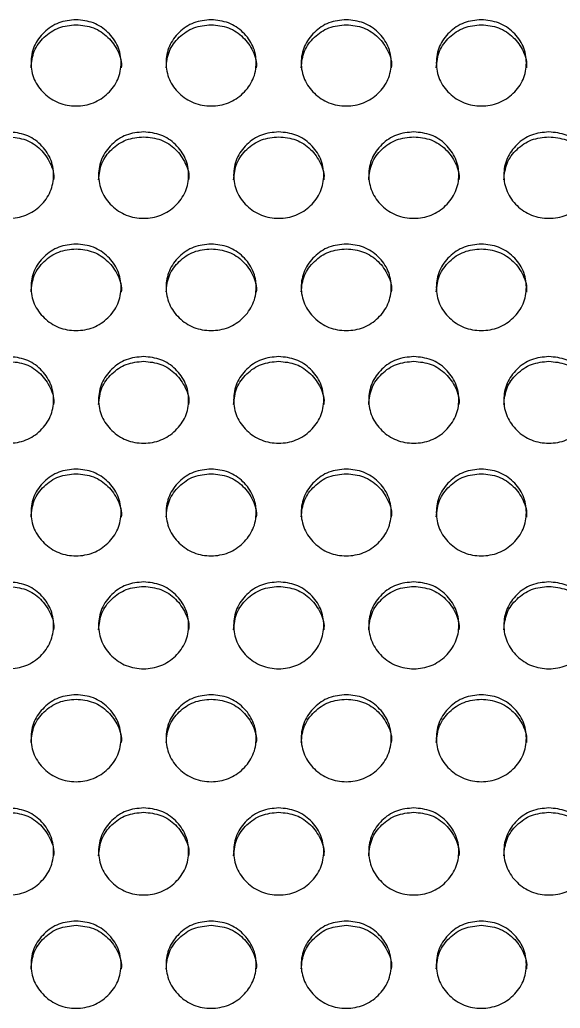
# Model space of a CAD drawing. Header units: millimetres. Extents: x 0.6 to 29.2, y 0.5 to 20.5.
# Drawn here: x 18.595 to 18.915, y 10.873 to 11.458 of the extents above; entities that cross this region are included whole.
import ezdxf

# ---------------------------------------------------------------- set-up
doc = ezdxf.new("R2010")
doc.units = ezdxf.units.MM

msp = doc.modelspace()

# ---------------------------------------------------------------- linework, layer by layer
for points, knots in [([(18.62802, 11.4582), (18.63153, 11.45786), (18.63855, 11.45717), (18.64731, 11.45111), (18.65344, 11.44278), (18.6553, 11.4327), (18.65344, 11.42262), (18.64731, 11.41423), (18.63855, 11.40836), (18.62802, 11.40657), (18.61748, 11.40836), (18.60872, 11.41423), (18.60259, 11.42262), (18.60073, 11.43269), (18.60259, 11.44278), (18.60872, 11.45111), (18.61748, 11.45719), (18.62451, 11.45787), (18.62802, 11.4582)], [0, 0, 0, 0, 0.062528, 0.12499, 0.187437, 0.249996, 0.312448, 0.375003, 0.437456, 0.500008, 0.562451, 0.625015, 0.68746, 0.750019, 0.81247, 0.875027, 0.937563, 1, 1, 1, 1]), ([(18.60135, 11.4298), (18.60171, 11.43315), (18.60243, 11.43987), (18.60877, 11.44818), (18.61747, 11.45425), (18.6245, 11.45493), (18.62802, 11.45527)], [0, 0, 0, 0, 0.24942, 0.499738, 0.750041, 1, 1, 1, 1]), ([(18.62802, 11.45527), (18.63152, 11.45492), (18.63853, 11.45423), (18.64739, 11.44817), (18.65314, 11.4399), (18.65533, 11.43304), (18.65468, 11.42976), (18.65468, 11.42976)], [0, 0, 0, 0, 0.2500929, 0.4998691, 0.7495132, 0.9995542, 1, 1, 1, 1]), ([(18.70802, 11.4582), (18.71153, 11.45786), (18.71855, 11.45717), (18.72731, 11.45111), (18.73344, 11.44278), (18.7353, 11.4327), (18.73344, 11.42262), (18.72731, 11.41423), (18.71855, 11.40836), (18.70802, 11.40657), (18.69748, 11.40836), (18.68872, 11.41423), (18.68259, 11.42262), (18.68073, 11.43269), (18.68259, 11.44278), (18.68872, 11.45111), (18.69748, 11.45719), (18.70451, 11.45787), (18.70802, 11.4582)], [0, 0, 0, 0, 0.062528, 0.12499, 0.187437, 0.249996, 0.312448, 0.375003, 0.437456, 0.500007, 0.562451, 0.625015, 0.68746, 0.750019, 0.81247, 0.875027, 0.937563, 1, 1, 1, 1]), ([(18.68135, 11.4298), (18.68171, 11.43315), (18.68243, 11.43987), (18.68877, 11.44818), (18.69747, 11.45425), (18.7045, 11.45493), (18.70802, 11.45527)], [0, 0, 0, 0, 0.24942, 0.499738, 0.750041, 1, 1, 1, 1]), ([(18.70802, 11.45527), (18.71152, 11.45492), (18.71853, 11.45423), (18.72739, 11.44817), (18.73314, 11.4399), (18.73533, 11.43304), (18.73468, 11.42976), (18.73468, 11.42976)], [0, 0, 0, 0, 0.2500929, 0.4998691, 0.7495132, 0.9995542, 1, 1, 1, 1]), ([(18.78802, 11.4582), (18.79153, 11.45786), (18.79855, 11.45717), (18.80731, 11.45111), (18.81344, 11.44278), (18.8153, 11.4327), (18.81344, 11.42262), (18.80731, 11.41423), (18.79855, 11.40836), (18.78802, 11.40657), (18.77748, 11.40836), (18.76872, 11.41423), (18.76259, 11.42262), (18.76073, 11.43269), (18.76259, 11.44278), (18.76872, 11.45111), (18.77748, 11.45719), (18.78451, 11.45787), (18.78802, 11.4582)], [0, 0, 0, 0, 0.062528, 0.12499, 0.187437, 0.249996, 0.312448, 0.375003, 0.437456, 0.500008, 0.562452, 0.625015, 0.68746, 0.750019, 0.81247, 0.875027, 0.937563, 1, 1, 1, 1]), ([(18.76135, 11.4298), (18.76171, 11.43315), (18.76243, 11.43987), (18.76877, 11.44818), (18.77747, 11.45425), (18.7845, 11.45493), (18.78802, 11.45527)], [0, 0, 0, 0, 0.24942, 0.499739, 0.750042, 1, 1, 1, 1]), ([(18.78802, 11.45527), (18.79152, 11.45492), (18.79853, 11.45423), (18.80739, 11.44817), (18.81314, 11.4399), (18.81533, 11.43304), (18.81468, 11.42976), (18.81468, 11.42976)], [0, 0, 0, 0, 0.250093, 0.499869, 0.749513, 0.999554, 1, 1, 1, 1]), ([(18.86802, 11.4582), (18.87153, 11.45786), (18.87855, 11.45717), (18.88731, 11.45111), (18.89344, 11.44278), (18.8953, 11.4327), (18.89344, 11.42262), (18.88731, 11.41423), (18.87855, 11.40836), (18.86802, 11.40657), (18.85748, 11.40836), (18.84872, 11.41423), (18.84259, 11.42262), (18.84073, 11.43269), (18.84259, 11.44278), (18.84872, 11.45111), (18.85748, 11.45719), (18.86451, 11.45787), (18.86802, 11.4582)], [0, 0, 0, 0, 0.062528, 0.12499, 0.187437, 0.249996, 0.312448, 0.375003, 0.437455, 0.500007, 0.562451, 0.625015, 0.687459, 0.750019, 0.812469, 0.875027, 0.937563, 1, 1, 1, 1]), ([(18.84135, 11.4298), (18.84171, 11.43315), (18.84243, 11.43987), (18.84877, 11.44818), (18.85747, 11.45425), (18.8645, 11.45493), (18.86802, 11.45527)], [0, 0, 0, 0, 0.249419, 0.499739, 0.75004, 1, 1, 1, 1]), ([(18.86802, 11.45527), (18.87152, 11.45492), (18.87853, 11.45423), (18.88739, 11.44817), (18.89314, 11.4399), (18.89533, 11.43304), (18.89468, 11.42976), (18.89468, 11.42976)], [0, 0, 0, 0, 0.2500931, 0.4998675, 0.7495132, 0.9995542, 1, 1, 1, 1]), ([(18.58802, 11.3918), (18.59153, 11.39145), (18.59855, 11.39076), (18.60731, 11.38469), (18.61344, 11.37635), (18.6153, 11.36625), (18.61344, 11.35615), (18.60731, 11.34775), (18.59855, 11.34187), (18.58802, 11.34008), (18.57748, 11.34187), (18.56872, 11.34775), (18.56259, 11.35616), (18.56073, 11.36624), (18.56259, 11.37635), (18.56872, 11.38469), (18.57748, 11.39078), (18.58451, 11.39146), (18.58802, 11.3918)], [0, 0, 0, 0, 0.062528, 0.12499, 0.187436, 0.249996, 0.312448, 0.375003, 0.437456, 0.500008, 0.562452, 0.625015, 0.68746, 0.750019, 0.81247, 0.875027, 0.937563, 1, 1, 1, 1]), ([(18.66802, 11.3918), (18.67153, 11.39145), (18.67855, 11.39076), (18.68731, 11.38469), (18.69344, 11.37635), (18.6953, 11.36625), (18.69344, 11.35615), (18.68731, 11.34775), (18.67855, 11.34187), (18.66802, 11.34008), (18.65748, 11.34187), (18.64872, 11.34775), (18.64259, 11.35616), (18.64073, 11.36624), (18.64259, 11.37635), (18.64872, 11.38469), (18.65748, 11.39078), (18.66451, 11.39146), (18.66802, 11.3918)], [0, 0, 0, 0, 0.062528, 0.12499, 0.187436, 0.249996, 0.312448, 0.375003, 0.437456, 0.500008, 0.562452, 0.625015, 0.68746, 0.750019, 0.81247, 0.875027, 0.937563, 1, 1, 1, 1]), ([(18.74802, 11.3918), (18.75153, 11.39145), (18.75855, 11.39076), (18.76731, 11.38469), (18.77344, 11.37635), (18.7753, 11.36625), (18.77344, 11.35615), (18.76731, 11.34775), (18.75855, 11.34187), (18.74802, 11.34008), (18.73748, 11.34187), (18.72872, 11.34775), (18.72259, 11.35616), (18.72073, 11.36624), (18.72259, 11.37635), (18.72872, 11.38469), (18.73748, 11.39078), (18.74451, 11.39146), (18.74802, 11.3918)], [0, 0, 0, 0, 0.062529, 0.12499, 0.187437, 0.249996, 0.312448, 0.375003, 0.437456, 0.500008, 0.562452, 0.625016, 0.68746, 0.750019, 0.81247, 0.875027, 0.937563, 1, 1, 1, 1]), ([(18.82802, 11.3918), (18.83153, 11.39145), (18.83855, 11.39076), (18.84731, 11.38469), (18.85344, 11.37635), (18.8553, 11.36625), (18.85344, 11.35615), (18.84731, 11.34775), (18.83855, 11.34187), (18.82802, 11.34008), (18.81748, 11.34187), (18.80872, 11.34775), (18.80259, 11.35616), (18.80073, 11.36624), (18.80259, 11.37635), (18.80872, 11.38469), (18.81748, 11.39078), (18.82451, 11.39146), (18.82802, 11.3918)], [0, 0, 0, 0, 0.062528, 0.12499, 0.187436, 0.249995, 0.312447, 0.375003, 0.437455, 0.500007, 0.562452, 0.625015, 0.68746, 0.750019, 0.81247, 0.875027, 0.937563, 1, 1, 1, 1]), ([(18.90802, 11.3918), (18.91153, 11.39145), (18.91855, 11.39076), (18.92731, 11.38469), (18.93344, 11.37635), (18.9353, 11.36625), (18.93344, 11.35615), (18.92731, 11.34775), (18.91855, 11.34187), (18.90802, 11.34008), (18.89748, 11.34187), (18.88872, 11.34775), (18.88259, 11.35616), (18.88073, 11.36624), (18.88259, 11.37635), (18.88872, 11.38469), (18.89748, 11.39078), (18.90451, 11.39146), (18.90802, 11.3918)], [0, 0, 0, 0, 0.062528, 0.12499, 0.187436, 0.249996, 0.312448, 0.375003, 0.437456, 0.500008, 0.562452, 0.625016, 0.68746, 0.750019, 0.81247, 0.875027, 0.937563, 1, 1, 1, 1]), ([(18.58802, 11.38891), (18.59152, 11.38856), (18.59853, 11.38787), (18.60739, 11.3818), (18.61314, 11.37352), (18.61534, 11.36664), (18.61468, 11.36336), (18.61468, 11.36336)], [0, 0, 0, 0, 0.250093, 0.499869, 0.749514, 0.999556, 1, 1, 1, 1]), ([(18.64135, 11.3634), (18.64171, 11.36676), (18.64243, 11.37348), (18.64877, 11.38181), (18.65747, 11.38789), (18.6645, 11.38857), (18.66802, 11.38891)], [0, 0, 0, 0, 0.249418, 0.499739, 0.750041, 1, 1, 1, 1]), ([(18.66802, 11.38891), (18.67152, 11.38856), (18.67853, 11.38787), (18.68739, 11.3818), (18.69314, 11.37352), (18.69534, 11.36664), (18.69468, 11.36336), (18.69468, 11.36336)], [0, 0, 0, 0, 0.2500933, 0.4998689, 0.7495141, 0.9995565, 1, 1, 1, 1]), ([(18.72135, 11.3634), (18.72171, 11.36676), (18.72243, 11.37348), (18.72877, 11.38181), (18.73747, 11.38789), (18.7445, 11.38857), (18.74802, 11.38891)], [0, 0, 0, 0, 0.249418, 0.499738, 0.750041, 1, 1, 1, 1]), ([(18.74802, 11.38891), (18.75152, 11.38856), (18.75853, 11.38787), (18.76739, 11.3818), (18.77315, 11.37352), (18.77532, 11.36664), (18.77468, 11.36336), (18.77468, 11.36336)], [0, 0, 0, 0, 0.250094, 0.49987, 0.749515, 0.999557, 1, 1, 1, 1]), ([(18.80135, 11.3634), (18.80171, 11.36676), (18.80243, 11.37348), (18.80877, 11.38181), (18.81747, 11.38789), (18.8245, 11.38857), (18.82802, 11.38891)], [0, 0, 0, 0, 0.2494176, 0.4997389, 0.7500398, 1, 1, 1, 1]), ([(18.82802, 11.38891), (18.83152, 11.38856), (18.83853, 11.38787), (18.84739, 11.3818), (18.85314, 11.37352), (18.85534, 11.36664), (18.85468, 11.36336), (18.85468, 11.36336)], [0, 0, 0, 0, 0.250093, 0.499868, 0.749514, 0.999556, 1, 1, 1, 1]), ([(18.88135, 11.3634), (18.88171, 11.36676), (18.88243, 11.37348), (18.88877, 11.38181), (18.89747, 11.38789), (18.9045, 11.38857), (18.90802, 11.38891)], [0, 0, 0, 0, 0.249418, 0.499738, 0.75004, 1, 1, 1, 1]), ([(18.90802, 11.38891), (18.91152, 11.38856), (18.91853, 11.38787), (18.92739, 11.3818), (18.93314, 11.37352), (18.93534, 11.36664), (18.93468, 11.36336), (18.93468, 11.36336)], [0, 0, 0, 0, 0.250093, 0.49987, 0.749514, 0.999556, 1, 1, 1, 1]), ([(18.62802, 11.32538), (18.63153, 11.32503), (18.63855, 11.32434), (18.64731, 11.31826), (18.65344, 11.30991), (18.6553, 11.29979), (18.65344, 11.28968), (18.64731, 11.28127), (18.63855, 11.27538), (18.62802, 11.27359), (18.61748, 11.27538), (18.60872, 11.28127), (18.60259, 11.28969), (18.60073, 11.29979), (18.60259, 11.30991), (18.60872, 11.31827), (18.61748, 11.32436), (18.62451, 11.32504), (18.62802, 11.32538)], [0, 0, 0, 0, 0.062528, 0.12499, 0.187437, 0.249996, 0.312448, 0.375003, 0.437456, 0.500008, 0.562452, 0.625016, 0.68746, 0.75002, 0.81247, 0.875027, 0.937563, 1, 1, 1, 1]), ([(18.60135, 11.297), (18.60171, 11.30036), (18.60243, 11.30709), (18.60877, 11.31544), (18.61747, 11.32152), (18.6245, 11.32221), (18.62802, 11.32255)], [0, 0, 0, 0, 0.2494206, 0.4997389, 0.7500412, 1, 1, 1, 1]), ([(18.62802, 11.32255), (18.63152, 11.3222), (18.63853, 11.32151), (18.64739, 11.31542), (18.65314, 11.30713), (18.65533, 11.30024), (18.65468, 11.29696), (18.65468, 11.29695)], [0, 0, 0, 0, 0.250093, 0.499869, 0.749514, 0.999555, 1, 1, 1, 1]), ([(18.70802, 11.32538), (18.71153, 11.32503), (18.71855, 11.32434), (18.72731, 11.31826), (18.73344, 11.30991), (18.7353, 11.29979), (18.73344, 11.28968), (18.72731, 11.28127), (18.71855, 11.27538), (18.70802, 11.27359), (18.69748, 11.27538), (18.68872, 11.28127), (18.68259, 11.28969), (18.68073, 11.29979), (18.68259, 11.30991), (18.68872, 11.31827), (18.69748, 11.32436), (18.70451, 11.32504), (18.70802, 11.32538)], [0, 0, 0, 0, 0.062528, 0.12499, 0.187437, 0.249996, 0.312448, 0.375003, 0.437456, 0.500008, 0.562451, 0.625015, 0.68746, 0.750019, 0.81247, 0.875027, 0.937563, 1, 1, 1, 1]), ([(18.68135, 11.297), (18.68171, 11.30036), (18.68243, 11.30709), (18.68877, 11.31544), (18.69747, 11.32152), (18.7045, 11.32221), (18.70802, 11.32255)], [0, 0, 0, 0, 0.24942, 0.499739, 0.750041, 1, 1, 1, 1]), ([(18.70802, 11.32255), (18.71152, 11.3222), (18.71853, 11.32151), (18.72739, 11.31542), (18.73314, 11.30713), (18.73533, 11.30024), (18.73468, 11.29696), (18.73468, 11.29695)], [0, 0, 0, 0, 0.250093, 0.499869, 0.749514, 0.999555, 1, 1, 1, 1]), ([(18.78802, 11.32538), (18.79153, 11.32503), (18.79855, 11.32434), (18.80731, 11.31826), (18.81344, 11.30991), (18.8153, 11.29979), (18.81344, 11.28968), (18.80731, 11.28127), (18.79855, 11.27538), (18.78802, 11.27359), (18.77748, 11.27538), (18.76872, 11.28127), (18.76259, 11.28969), (18.76073, 11.29979), (18.76259, 11.30991), (18.76872, 11.31827), (18.77748, 11.32436), (18.78451, 11.32504), (18.78802, 11.32538)], [0, 0, 0, 0, 0.062528, 0.12499, 0.187437, 0.249996, 0.312448, 0.375003, 0.437456, 0.500008, 0.562452, 0.625016, 0.68746, 0.75002, 0.81247, 0.875027, 0.937563, 1, 1, 1, 1]), ([(18.76135, 11.297), (18.76171, 11.30036), (18.76243, 11.30709), (18.76877, 11.31544), (18.77747, 11.32152), (18.7845, 11.32221), (18.78802, 11.32255)], [0, 0, 0, 0, 0.249421, 0.49974, 0.750042, 1, 1, 1, 1]), ([(18.78802, 11.32255), (18.79152, 11.3222), (18.79853, 11.32151), (18.80739, 11.31542), (18.81314, 11.30713), (18.81533, 11.30024), (18.81468, 11.29696), (18.81468, 11.29695)], [0, 0, 0, 0, 0.250092, 0.499869, 0.749514, 0.999555, 1, 1, 1, 1]), ([(18.86802, 11.32538), (18.87153, 11.32503), (18.87855, 11.32434), (18.88731, 11.31826), (18.89344, 11.30991), (18.8953, 11.29979), (18.89344, 11.28968), (18.88731, 11.28127), (18.87855, 11.27538), (18.86802, 11.27359), (18.85748, 11.27538), (18.84872, 11.28127), (18.84259, 11.28969), (18.84073, 11.29979), (18.84259, 11.30991), (18.84872, 11.31827), (18.85748, 11.32436), (18.86451, 11.32504), (18.86802, 11.32538)], [0, 0, 0, 0, 0.062528, 0.12499, 0.187436, 0.249996, 0.312447, 0.375003, 0.437456, 0.500008, 0.562451, 0.625015, 0.687459, 0.750019, 0.812469, 0.875027, 0.937563, 1, 1, 1, 1]), ([(18.84135, 11.297), (18.84171, 11.30036), (18.84243, 11.30709), (18.84877, 11.31544), (18.85747, 11.32152), (18.8645, 11.32221), (18.86802, 11.32255)], [0, 0, 0, 0, 0.2494202, 0.4997395, 0.7500404, 1, 1, 1, 1]), ([(18.86802, 11.32255), (18.87152, 11.3222), (18.87853, 11.32151), (18.88739, 11.31542), (18.89314, 11.30713), (18.89533, 11.30024), (18.89468, 11.29696), (18.89468, 11.29695)], [0, 0, 0, 0, 0.250093, 0.499868, 0.749514, 0.999555, 1, 1, 1, 1]), ([(18.58802, 11.25877), (18.59153, 11.25842), (18.59855, 11.25772), (18.60731, 11.25164), (18.61344, 11.24327), (18.6153, 11.23314), (18.61344, 11.22301), (18.60731, 11.21459), (18.59855, 11.20869), (18.58802, 11.2069), (18.57748, 11.20869), (18.56872, 11.21458), (18.56259, 11.22302), (18.56073, 11.23313), (18.56259, 11.24327), (18.56872, 11.25164), (18.57748, 11.25774), (18.58451, 11.25842), (18.58802, 11.25877)], [0, 0, 0, 0, 0.062528, 0.12499, 0.187436, 0.249996, 0.312448, 0.375003, 0.437455, 0.500007, 0.562451, 0.625015, 0.687459, 0.750019, 0.81247, 0.875027, 0.937563, 1, 1, 1, 1]), ([(18.58802, 11.25598), (18.59152, 11.25563), (18.59853, 11.25494), (18.60739, 11.24885), (18.61314, 11.24054), (18.61534, 11.23365), (18.61468, 11.23036), (18.61468, 11.23035)], [0, 0, 0, 0, 0.2500929, 0.4998673, 0.7495122, 0.9995562, 1, 1, 1, 1]), ([(18.66802, 11.25877), (18.67153, 11.25842), (18.67855, 11.25772), (18.68731, 11.25164), (18.69344, 11.24327), (18.6953, 11.23314), (18.69344, 11.22301), (18.68731, 11.21459), (18.67855, 11.20869), (18.66802, 11.2069), (18.65748, 11.20869), (18.64872, 11.21458), (18.64259, 11.22302), (18.64073, 11.23313), (18.64259, 11.24327), (18.64872, 11.25164), (18.65748, 11.25774), (18.66451, 11.25842), (18.66802, 11.25877)], [0, 0, 0, 0, 0.062528, 0.12499, 0.187436, 0.249996, 0.312447, 0.375003, 0.437455, 0.500007, 0.562451, 0.625015, 0.687459, 0.750019, 0.81247, 0.875027, 0.937563, 1, 1, 1, 1]), ([(18.64135, 11.23039), (18.64171, 11.23376), (18.64243, 11.2405), (18.64877, 11.24886), (18.65747, 11.25496), (18.6645, 11.25564), (18.66802, 11.25598)], [0, 0, 0, 0, 0.249419, 0.499739, 0.750041, 1, 1, 1, 1]), ([(18.66802, 11.25598), (18.67152, 11.25563), (18.67853, 11.25494), (18.68739, 11.24885), (18.69314, 11.24054), (18.69534, 11.23365), (18.69468, 11.23036), (18.69468, 11.23035)], [0, 0, 0, 0, 0.2500929, 0.4998674, 0.7495123, 0.9995562, 1, 1, 1, 1]), ([(18.74802, 11.25877), (18.75153, 11.25842), (18.75855, 11.25772), (18.76731, 11.25164), (18.77344, 11.24327), (18.7753, 11.23314), (18.77344, 11.22301), (18.76731, 11.21459), (18.75855, 11.20869), (18.74802, 11.2069), (18.73748, 11.20869), (18.72872, 11.21458), (18.72259, 11.22302), (18.72073, 11.23313), (18.72259, 11.24327), (18.72872, 11.25164), (18.73748, 11.25774), (18.74451, 11.25842), (18.74802, 11.25877)], [0, 0, 0, 0, 0.0625285, 0.1249904, 0.1874366, 0.2499957, 0.3124476, 0.3750029, 0.4374553, 0.5000074, 0.5624512, 0.6250151, 0.6874596, 0.7500195, 0.8124698, 0.8750273, 0.9375632, 1, 1, 1, 1]), ([(18.72135, 11.23039), (18.72171, 11.23376), (18.72243, 11.2405), (18.72877, 11.24886), (18.73747, 11.25496), (18.7445, 11.25564), (18.74802, 11.25598)], [0, 0, 0, 0, 0.249419, 0.499739, 0.750041, 1, 1, 1, 1]), ([(18.74802, 11.25598), (18.75152, 11.25563), (18.75853, 11.25494), (18.76739, 11.24885), (18.77315, 11.24054), (18.77532, 11.23365), (18.77468, 11.23036), (18.77468, 11.23035)], [0, 0, 0, 0, 0.2500941, 0.4998685, 0.7495128, 0.9995566, 1, 1, 1, 1]), ([(18.82802, 11.25877), (18.83153, 11.25842), (18.83855, 11.25772), (18.84731, 11.25164), (18.85344, 11.24327), (18.8553, 11.23314), (18.85344, 11.22301), (18.84731, 11.21459), (18.83855, 11.20869), (18.82802, 11.2069), (18.81748, 11.20869), (18.80872, 11.21458), (18.80259, 11.22302), (18.80073, 11.23313), (18.80259, 11.24327), (18.80872, 11.25164), (18.81748, 11.25774), (18.82451, 11.25842), (18.82802, 11.25877)], [0, 0, 0, 0, 0.062528, 0.12499, 0.187436, 0.249995, 0.312447, 0.375003, 0.437455, 0.500007, 0.562451, 0.625015, 0.687459, 0.750019, 0.81247, 0.875027, 0.937563, 1, 1, 1, 1]), ([(18.80135, 11.23039), (18.80171, 11.23376), (18.80243, 11.2405), (18.80877, 11.24886), (18.81747, 11.25496), (18.8245, 11.25564), (18.82802, 11.25598)], [0, 0, 0, 0, 0.249419, 0.499739, 0.75004, 1, 1, 1, 1]), ([(18.82802, 11.25598), (18.83152, 11.25563), (18.83853, 11.25494), (18.84739, 11.24885), (18.85314, 11.24054), (18.85534, 11.23365), (18.85468, 11.23036), (18.85468, 11.23035)], [0, 0, 0, 0, 0.250093, 0.499867, 0.749512, 0.999556, 1, 1, 1, 1]), ([(18.90802, 11.25877), (18.91153, 11.25842), (18.91855, 11.25772), (18.92731, 11.25164), (18.93344, 11.24327), (18.9353, 11.23314), (18.93344, 11.22301), (18.92731, 11.21459), (18.91855, 11.20869), (18.90802, 11.2069), (18.89748, 11.20869), (18.88872, 11.21458), (18.88259, 11.22302), (18.88073, 11.23313), (18.88259, 11.24327), (18.88872, 11.25164), (18.89748, 11.25774), (18.90451, 11.25842), (18.90802, 11.25877)], [0, 0, 0, 0, 0.062528, 0.12499, 0.187437, 0.249996, 0.312448, 0.375003, 0.437456, 0.500008, 0.562451, 0.625015, 0.68746, 0.750019, 0.81247, 0.875027, 0.937563, 1, 1, 1, 1]), ([(18.88135, 11.23039), (18.88171, 11.23376), (18.88243, 11.2405), (18.88877, 11.24886), (18.89747, 11.25496), (18.9045, 11.25564), (18.90802, 11.25598)], [0, 0, 0, 0, 0.249419, 0.499738, 0.75004, 1, 1, 1, 1]), ([(18.90802, 11.25598), (18.91152, 11.25563), (18.91853, 11.25494), (18.92739, 11.24885), (18.93314, 11.24054), (18.93534, 11.23365), (18.93468, 11.23036), (18.93468, 11.23035)], [0, 0, 0, 0, 0.250093, 0.499868, 0.749512, 0.999556, 1, 1, 1, 1]), ([(18.62802, 11.19215), (18.63153, 11.1918), (18.63855, 11.1911), (18.64731, 11.18501), (18.65344, 11.17663), (18.6553, 11.16648), (18.65344, 11.15634), (18.64731, 11.1479), (18.63855, 11.142), (18.62802, 11.1402), (18.61748, 11.14199), (18.60872, 11.1479), (18.60259, 11.15635), (18.60073, 11.16648), (18.60259, 11.17663), (18.60872, 11.18501), (18.61748, 11.19112), (18.62451, 11.19181), (18.62802, 11.19215)], [0, 0, 0, 0, 0.062528, 0.12499, 0.187437, 0.249996, 0.312448, 0.375003, 0.437456, 0.500008, 0.562452, 0.625015, 0.68746, 0.75002, 0.81247, 0.875027, 0.937563, 1, 1, 1, 1]), ([(18.70802, 11.19215), (18.71153, 11.1918), (18.71855, 11.1911), (18.72731, 11.18501), (18.73344, 11.17663), (18.7353, 11.16648), (18.73344, 11.15634), (18.72731, 11.1479), (18.71855, 11.142), (18.70802, 11.1402), (18.69748, 11.14199), (18.68872, 11.1479), (18.68259, 11.15635), (18.68073, 11.16648), (18.68259, 11.17663), (18.68872, 11.18501), (18.69748, 11.19112), (18.70451, 11.19181), (18.70802, 11.19215)], [0, 0, 0, 0, 0.0625281, 0.1249901, 0.1874367, 0.2499959, 0.3124479, 0.375003, 0.4374558, 0.5000076, 0.5624515, 0.625015, 0.6874599, 0.7500194, 0.8124698, 0.8750273, 0.9375632, 1, 1, 1, 1]), ([(18.78802, 11.19215), (18.79153, 11.1918), (18.79855, 11.1911), (18.80731, 11.18501), (18.81344, 11.17663), (18.8153, 11.16648), (18.81344, 11.15634), (18.80731, 11.1479), (18.79855, 11.142), (18.78802, 11.1402), (18.77748, 11.14199), (18.76872, 11.1479), (18.76259, 11.15635), (18.76073, 11.16648), (18.76259, 11.17663), (18.76872, 11.18501), (18.77748, 11.19112), (18.78451, 11.19181), (18.78802, 11.19215)], [0, 0, 0, 0, 0.062528, 0.12499, 0.187437, 0.249996, 0.312448, 0.375003, 0.437456, 0.500008, 0.562452, 0.625015, 0.68746, 0.75002, 0.81247, 0.875028, 0.937563, 1, 1, 1, 1]), ([(18.86802, 11.19215), (18.87153, 11.1918), (18.87855, 11.1911), (18.88731, 11.18501), (18.89344, 11.17663), (18.8953, 11.16648), (18.89344, 11.15634), (18.88731, 11.1479), (18.87855, 11.142), (18.86802, 11.1402), (18.85748, 11.14199), (18.84872, 11.1479), (18.84259, 11.15635), (18.84073, 11.16648), (18.84259, 11.17663), (18.84872, 11.18501), (18.85748, 11.19112), (18.86451, 11.19181), (18.86802, 11.19215)], [0, 0, 0, 0, 0.062528, 0.12499, 0.187437, 0.249996, 0.312448, 0.375003, 0.437456, 0.500008, 0.562451, 0.625015, 0.68746, 0.750019, 0.81247, 0.875027, 0.937563, 1, 1, 1, 1]), ([(18.60135, 11.16379), (18.60171, 11.16716), (18.60243, 11.17391), (18.60877, 11.18228), (18.61747, 11.18839), (18.6245, 11.18907), (18.62802, 11.18941)], [0, 0, 0, 0, 0.2494198, 0.4997384, 0.7500413, 1, 1, 1, 1]), ([(18.62802, 11.18941), (18.63152, 11.18907), (18.63853, 11.18837), (18.64739, 11.18227), (18.65314, 11.17395), (18.65533, 11.16704), (18.65468, 11.16375), (18.65468, 11.16374)], [0, 0, 0, 0, 0.250093, 0.499869, 0.749513, 0.999554, 1, 1, 1, 1]), ([(18.68135, 11.16379), (18.68171, 11.16716), (18.68243, 11.17391), (18.68877, 11.18228), (18.69747, 11.18839), (18.7045, 11.18907), (18.70802, 11.18941)], [0, 0, 0, 0, 0.2494196, 0.4997387, 0.7500414, 1, 1, 1, 1]), ([(18.70802, 11.18941), (18.71152, 11.18907), (18.71853, 11.18837), (18.72739, 11.18227), (18.73314, 11.17395), (18.73533, 11.16704), (18.73468, 11.16375), (18.73468, 11.16374)], [0, 0, 0, 0, 0.250093, 0.499869, 0.749513, 0.999554, 1, 1, 1, 1]), ([(18.76135, 11.16379), (18.76171, 11.16716), (18.76243, 11.17391), (18.76877, 11.18228), (18.77747, 11.18839), (18.7845, 11.18907), (18.78802, 11.18941)], [0, 0, 0, 0, 0.24942, 0.499739, 0.750042, 1, 1, 1, 1]), ([(18.78802, 11.18941), (18.79152, 11.18907), (18.79853, 11.18837), (18.80739, 11.18227), (18.81314, 11.17395), (18.81533, 11.16704), (18.81468, 11.16375), (18.81468, 11.16374)], [0, 0, 0, 0, 0.250093, 0.499869, 0.749513, 0.999554, 1, 1, 1, 1]), ([(18.84135, 11.16379), (18.84171, 11.16716), (18.84243, 11.17391), (18.84877, 11.18228), (18.85747, 11.18839), (18.8645, 11.18907), (18.86802, 11.18941)], [0, 0, 0, 0, 0.249419, 0.499739, 0.75004, 1, 1, 1, 1]), ([(18.86802, 11.18941), (18.87152, 11.18907), (18.87853, 11.18837), (18.88739, 11.18227), (18.89314, 11.17395), (18.89533, 11.16704), (18.89468, 11.16375), (18.89468, 11.16374)], [0, 0, 0, 0, 0.250093, 0.499867, 0.749513, 0.999554, 1, 1, 1, 1]), ([(18.58802, 11.12533), (18.59153, 11.12498), (18.59855, 11.12429), (18.60731, 11.11818), (18.61344, 11.10979), (18.6153, 11.09963), (18.61344, 11.08948), (18.60731, 11.08102), (18.59855, 11.07511), (18.58802, 11.07331), (18.57748, 11.07511), (18.56872, 11.08102), (18.56259, 11.08948), (18.56073, 11.09963), (18.56259, 11.1098), (18.56872, 11.11819), (18.57748, 11.12431), (18.58451, 11.12499), (18.58802, 11.12533)], [0, 0, 0, 0, 0.062528, 0.12499, 0.187437, 0.249996, 0.312448, 0.375003, 0.437456, 0.500008, 0.562451, 0.625015, 0.687459, 0.75002, 0.81247, 0.875027, 0.937563, 1, 1, 1, 1]), ([(18.58802, 11.12265), (18.59152, 11.1223), (18.59853, 11.1216), (18.60739, 11.11549), (18.61314, 11.10716), (18.61533, 11.10025), (18.61468, 11.09695), (18.61468, 11.09694)], [0, 0, 0, 0, 0.250093, 0.499868, 0.749513, 0.999555, 1, 1, 1, 1]), ([(18.66802, 11.12533), (18.67153, 11.12498), (18.67855, 11.12429), (18.68731, 11.11818), (18.69344, 11.10979), (18.6953, 11.09963), (18.69344, 11.08948), (18.68731, 11.08102), (18.67855, 11.07511), (18.66802, 11.07331), (18.65748, 11.07511), (18.64872, 11.08102), (18.64259, 11.08948), (18.64073, 11.09963), (18.64259, 11.1098), (18.64872, 11.11819), (18.65748, 11.12431), (18.66451, 11.12499), (18.66802, 11.12533)], [0, 0, 0, 0, 0.062528, 0.12499, 0.187437, 0.249995, 0.312447, 0.375003, 0.437456, 0.500008, 0.562452, 0.625015, 0.68746, 0.75002, 0.81247, 0.875027, 0.937563, 1, 1, 1, 1]), ([(18.64135, 11.09698), (18.64171, 11.10036), (18.64243, 11.10713), (18.64877, 11.11551), (18.65747, 11.12162), (18.6645, 11.12231), (18.66802, 11.12265)], [0, 0, 0, 0, 0.24942, 0.499739, 0.750041, 1, 1, 1, 1]), ([(18.66802, 11.12265), (18.67152, 11.1223), (18.67853, 11.1216), (18.68739, 11.11549), (18.69314, 11.10716), (18.69533, 11.10025), (18.69468, 11.09695), (18.69468, 11.09694)], [0, 0, 0, 0, 0.250093, 0.499868, 0.749513, 0.999555, 1, 1, 1, 1]), ([(18.74802, 11.12533), (18.75153, 11.12498), (18.75855, 11.12429), (18.76731, 11.11818), (18.77344, 11.10979), (18.7753, 11.09963), (18.77344, 11.08948), (18.76731, 11.08102), (18.75855, 11.07511), (18.74802, 11.07331), (18.73748, 11.07511), (18.72872, 11.08102), (18.72259, 11.08948), (18.72073, 11.09963), (18.72259, 11.1098), (18.72872, 11.11819), (18.73748, 11.12431), (18.74451, 11.12499), (18.74802, 11.12533)], [0, 0, 0, 0, 0.0625285, 0.1249903, 0.1874369, 0.2499956, 0.3124476, 0.3750031, 0.4374556, 0.5000077, 0.5624516, 0.6250154, 0.6874597, 0.7500196, 0.8124697, 0.8750269, 0.9375631, 1, 1, 1, 1]), ([(18.72135, 11.09698), (18.72171, 11.10036), (18.72243, 11.10713), (18.72877, 11.11551), (18.73747, 11.12162), (18.7445, 11.12231), (18.74802, 11.12265)], [0, 0, 0, 0, 0.24942, 0.499739, 0.750041, 1, 1, 1, 1]), ([(18.74802, 11.12265), (18.75152, 11.1223), (18.75853, 11.1216), (18.76739, 11.11549), (18.77315, 11.10716), (18.77532, 11.10025), (18.77468, 11.09695), (18.77468, 11.09694)], [0, 0, 0, 0, 0.250094, 0.499869, 0.749513, 0.999556, 1, 1, 1, 1]), ([(18.82802, 11.12533), (18.83153, 11.12498), (18.83855, 11.12429), (18.84731, 11.11818), (18.85344, 11.10979), (18.8553, 11.09963), (18.85344, 11.08948), (18.84731, 11.08102), (18.83855, 11.07511), (18.82802, 11.07331), (18.81748, 11.07511), (18.80872, 11.08102), (18.80259, 11.08948), (18.80073, 11.09963), (18.80259, 11.1098), (18.80872, 11.11819), (18.81748, 11.12431), (18.82451, 11.12499), (18.82802, 11.12533)], [0, 0, 0, 0, 0.0625282, 0.1249897, 0.1874367, 0.2499953, 0.3124473, 0.375003, 0.4374553, 0.5000073, 0.5624515, 0.625015, 0.6874594, 0.7500194, 0.8124694, 0.8750269, 0.9375629, 1, 1, 1, 1]), ([(18.80135, 11.09698), (18.80171, 11.10036), (18.80243, 11.10713), (18.80877, 11.11551), (18.81747, 11.12162), (18.8245, 11.12231), (18.82802, 11.12265)], [0, 0, 0, 0, 0.24942, 0.499739, 0.75004, 1, 1, 1, 1]), ([(18.82802, 11.12265), (18.83152, 11.1223), (18.83853, 11.1216), (18.84739, 11.11549), (18.85314, 11.10716), (18.85533, 11.10025), (18.85468, 11.09695), (18.85468, 11.09694)], [0, 0, 0, 0, 0.250093, 0.499867, 0.749513, 0.999555, 1, 1, 1, 1]), ([(18.90802, 11.12533), (18.91153, 11.12498), (18.91855, 11.12429), (18.92731, 11.11818), (18.93344, 11.10979), (18.9353, 11.09963), (18.93344, 11.08948), (18.92731, 11.08102), (18.91855, 11.07511), (18.90802, 11.07331), (18.89748, 11.07511), (18.88872, 11.08102), (18.88259, 11.08948), (18.88073, 11.09963), (18.88259, 11.1098), (18.88872, 11.11819), (18.89748, 11.12431), (18.90451, 11.12499), (18.90802, 11.12533)], [0, 0, 0, 0, 0.062528, 0.12499, 0.187437, 0.249996, 0.312448, 0.375003, 0.437456, 0.500008, 0.562451, 0.625016, 0.68746, 0.75002, 0.81247, 0.875027, 0.937563, 1, 1, 1, 1]), ([(18.88135, 11.09698), (18.88171, 11.10036), (18.88243, 11.10713), (18.88877, 11.11551), (18.89747, 11.12162), (18.9045, 11.12231), (18.90802, 11.12265)], [0, 0, 0, 0, 0.24942, 0.499738, 0.75004, 1, 1, 1, 1]), ([(18.90802, 11.12265), (18.91152, 11.1223), (18.91853, 11.1216), (18.92739, 11.11549), (18.93314, 11.10716), (18.93533, 11.10025), (18.93468, 11.09695), (18.93468, 11.09694)], [0, 0, 0, 0, 0.250093, 0.499869, 0.749513, 0.999555, 1, 1, 1, 1]), ([(18.62802, 11.05852), (18.63153, 11.05817), (18.63855, 11.05747), (18.64731, 11.05136), (18.65344, 11.04296), (18.6553, 11.03278), (18.65344, 11.02261), (18.64731, 11.01415), (18.63855, 11.00822), (18.62802, 11.00642), (18.61748, 11.00822), (18.60872, 11.01415), (18.60259, 11.02261), (18.60073, 11.03278), (18.60259, 11.04296), (18.60872, 11.05136), (18.61748, 11.05749), (18.62451, 11.05818), (18.62802, 11.05852)], [0, 0, 0, 0, 0.062528, 0.12499, 0.187437, 0.249996, 0.312447, 0.375003, 0.437455, 0.500008, 0.562452, 0.625016, 0.68746, 0.75002, 0.81247, 0.875027, 0.937563, 1, 1, 1, 1]), ([(18.70802, 11.05852), (18.71153, 11.05817), (18.71855, 11.05747), (18.72731, 11.05136), (18.73344, 11.04296), (18.7353, 11.03278), (18.73344, 11.02261), (18.72731, 11.01415), (18.71855, 11.00822), (18.70802, 11.00642), (18.69748, 11.00822), (18.68872, 11.01415), (18.68259, 11.02261), (18.68073, 11.03278), (18.68259, 11.04296), (18.68872, 11.05136), (18.69748, 11.05749), (18.70451, 11.05818), (18.70802, 11.05852)], [0, 0, 0, 0, 0.062528, 0.12499, 0.187437, 0.249996, 0.312447, 0.375003, 0.437456, 0.500007, 0.562451, 0.625015, 0.68746, 0.75002, 0.81247, 0.875027, 0.937563, 1, 1, 1, 1]), ([(18.78802, 11.05852), (18.79153, 11.05817), (18.79855, 11.05747), (18.80731, 11.05136), (18.81344, 11.04296), (18.8153, 11.03278), (18.81344, 11.02261), (18.80731, 11.01415), (18.79855, 11.00822), (18.78802, 11.00642), (18.77748, 11.00822), (18.76872, 11.01415), (18.76259, 11.02261), (18.76073, 11.03278), (18.76259, 11.04296), (18.76872, 11.05136), (18.77748, 11.05749), (18.78451, 11.05818), (18.78802, 11.05852)], [0, 0, 0, 0, 0.062528, 0.12499, 0.187437, 0.249996, 0.312448, 0.375003, 0.437455, 0.500008, 0.562452, 0.625016, 0.68746, 0.75002, 0.81247, 0.875028, 0.937563, 1, 1, 1, 1]), ([(18.86802, 11.05852), (18.87153, 11.05817), (18.87855, 11.05747), (18.88731, 11.05136), (18.89344, 11.04296), (18.8953, 11.03278), (18.89344, 11.02261), (18.88731, 11.01415), (18.87855, 11.00822), (18.86802, 11.00642), (18.85748, 11.00822), (18.84872, 11.01415), (18.84259, 11.02261), (18.84073, 11.03278), (18.84259, 11.04296), (18.84872, 11.05136), (18.85748, 11.05749), (18.86451, 11.05818), (18.86802, 11.05852)], [0, 0, 0, 0, 0.062528, 0.12499, 0.187437, 0.249995, 0.312447, 0.375003, 0.437455, 0.500007, 0.562451, 0.625015, 0.68746, 0.750019, 0.81247, 0.875027, 0.937563, 1, 1, 1, 1]), ([(18.60135, 11.03018), (18.60171, 11.03357), (18.60243, 11.04034), (18.60877, 11.04873), (18.61747, 11.05486), (18.6245, 11.05554), (18.62802, 11.05588)], [0, 0, 0, 0, 0.24942, 0.499739, 0.750041, 1, 1, 1, 1]), ([(18.62802, 11.05588), (18.63152, 11.05554), (18.63853, 11.05484), (18.64739, 11.04872), (18.65314, 11.04038), (18.65533, 11.03345), (18.65468, 11.03015), (18.65468, 11.03014)], [0, 0, 0, 0, 0.250093, 0.499869, 0.749515, 0.999555, 1, 1, 1, 1]), ([(18.68135, 11.03018), (18.68171, 11.03357), (18.68243, 11.04034), (18.68877, 11.04873), (18.69747, 11.05486), (18.7045, 11.05554), (18.70802, 11.05588)], [0, 0, 0, 0, 0.2494195, 0.4997393, 0.7500411, 1, 1, 1, 1]), ([(18.70802, 11.05588), (18.71152, 11.05554), (18.71853, 11.05484), (18.72739, 11.04872), (18.73314, 11.04038), (18.73533, 11.03345), (18.73468, 11.03015), (18.73468, 11.03014)], [0, 0, 0, 0, 0.250093, 0.499869, 0.749515, 0.999555, 1, 1, 1, 1]), ([(18.76135, 11.03018), (18.76171, 11.03357), (18.76243, 11.04034), (18.76877, 11.04873), (18.77747, 11.05486), (18.7845, 11.05554), (18.78802, 11.05588)], [0, 0, 0, 0, 0.24942, 0.49974, 0.750042, 1, 1, 1, 1]), ([(18.78802, 11.05588), (18.79152, 11.05554), (18.79853, 11.05484), (18.80739, 11.04872), (18.81314, 11.04038), (18.81533, 11.03345), (18.81468, 11.03015), (18.81468, 11.03014)], [0, 0, 0, 0, 0.250093, 0.499869, 0.749515, 0.999555, 1, 1, 1, 1]), ([(18.84135, 11.03018), (18.84171, 11.03357), (18.84243, 11.04034), (18.84877, 11.04873), (18.85747, 11.05486), (18.8645, 11.05554), (18.86802, 11.05588)], [0, 0, 0, 0, 0.249419, 0.499739, 0.75004, 1, 1, 1, 1]), ([(18.86802, 11.05588), (18.87152, 11.05554), (18.87853, 11.05484), (18.88739, 11.04872), (18.89314, 11.04038), (18.89533, 11.03345), (18.89468, 11.03015), (18.89468, 11.03014)], [0, 0, 0, 0, 0.250093, 0.499867, 0.749515, 0.999555, 1, 1, 1, 1]), ([(18.58802, 10.99151), (18.59153, 10.99116), (18.59855, 10.99046), (18.60731, 10.98434), (18.61344, 10.97593), (18.6153, 10.96574), (18.61344, 10.95555), (18.60731, 10.94708), (18.59855, 10.94115), (18.58802, 10.93934), (18.57748, 10.94114), (18.56872, 10.94708), (18.56259, 10.95556), (18.56073, 10.96573), (18.56259, 10.97593), (18.56872, 10.98435), (18.57748, 10.99048), (18.58451, 10.99117), (18.58802, 10.99151)], [0, 0, 0, 0, 0.062528, 0.12499, 0.187436, 0.249996, 0.312448, 0.375003, 0.437456, 0.500008, 0.562451, 0.625015, 0.68746, 0.750019, 0.812469, 0.875027, 0.937563, 1, 1, 1, 1]), ([(18.58802, 10.98893), (18.59152, 10.98858), (18.59853, 10.98788), (18.60739, 10.98175), (18.61314, 10.9734), (18.61533, 10.96646), (18.61468, 10.96316), (18.61468, 10.96315)], [0, 0, 0, 0, 0.250093, 0.499868, 0.749514, 0.999556, 1, 1, 1, 1]), ([(18.66802, 10.99151), (18.67153, 10.99116), (18.67855, 10.99046), (18.68731, 10.98434), (18.69344, 10.97593), (18.6953, 10.96574), (18.69344, 10.95555), (18.68731, 10.94708), (18.67855, 10.94115), (18.66802, 10.93934), (18.65748, 10.94114), (18.64872, 10.94708), (18.64259, 10.95556), (18.64073, 10.96573), (18.64259, 10.97593), (18.64872, 10.98435), (18.65748, 10.99048), (18.66451, 10.99117), (18.66802, 10.99151)], [0, 0, 0, 0, 0.062528, 0.12499, 0.187436, 0.249995, 0.312448, 0.375003, 0.437456, 0.500008, 0.562452, 0.625015, 0.68746, 0.750019, 0.812469, 0.875027, 0.937563, 1, 1, 1, 1]), ([(18.64135, 10.96319), (18.64171, 10.96658), (18.64243, 10.97336), (18.64877, 10.98177), (18.65747, 10.9879), (18.6645, 10.98859), (18.66802, 10.98893)], [0, 0, 0, 0, 0.24942, 0.499739, 0.750041, 1, 1, 1, 1]), ([(18.66802, 10.98893), (18.67152, 10.98858), (18.67853, 10.98788), (18.68739, 10.98175), (18.69314, 10.9734), (18.69533, 10.96646), (18.69468, 10.96316), (18.69468, 10.96315)], [0, 0, 0, 0, 0.250093, 0.499868, 0.749514, 0.999556, 1, 1, 1, 1]), ([(18.74802, 10.99151), (18.75153, 10.99116), (18.75855, 10.99046), (18.76731, 10.98434), (18.77344, 10.97593), (18.7753, 10.96574), (18.77344, 10.95555), (18.76731, 10.94708), (18.75855, 10.94115), (18.74802, 10.93934), (18.73748, 10.94114), (18.72872, 10.94708), (18.72259, 10.95556), (18.72073, 10.96573), (18.72259, 10.97593), (18.72872, 10.98435), (18.73748, 10.99048), (18.74451, 10.99117), (18.74802, 10.99151)], [0, 0, 0, 0, 0.062529, 0.12499, 0.187437, 0.249996, 0.312448, 0.375003, 0.437456, 0.500008, 0.562452, 0.625015, 0.68746, 0.750019, 0.81247, 0.875027, 0.937563, 1, 1, 1, 1]), ([(18.72135, 10.96319), (18.72171, 10.96658), (18.72243, 10.97336), (18.72877, 10.98177), (18.73747, 10.9879), (18.7445, 10.98859), (18.74802, 10.98893)], [0, 0, 0, 0, 0.24942, 0.499738, 0.750041, 1, 1, 1, 1]), ([(18.74802, 10.98893), (18.75152, 10.98858), (18.75853, 10.98788), (18.76739, 10.98175), (18.77315, 10.9734), (18.77532, 10.96646), (18.77468, 10.96316), (18.77468, 10.96315)], [0, 0, 0, 0, 0.250094, 0.499869, 0.749515, 0.999556, 1, 1, 1, 1]), ([(18.82802, 10.99151), (18.83153, 10.99116), (18.83855, 10.99046), (18.84731, 10.98434), (18.85344, 10.97593), (18.8553, 10.96574), (18.85344, 10.95555), (18.84731, 10.94708), (18.83855, 10.94115), (18.82802, 10.93934), (18.81748, 10.94114), (18.80872, 10.94708), (18.80259, 10.95556), (18.80073, 10.96573), (18.80259, 10.97593), (18.80872, 10.98435), (18.81748, 10.99048), (18.82451, 10.99117), (18.82802, 10.99151)], [0, 0, 0, 0, 0.062528, 0.12499, 0.187436, 0.249995, 0.312447, 0.375003, 0.437455, 0.500007, 0.562451, 0.625015, 0.687459, 0.750019, 0.812469, 0.875027, 0.937563, 1, 1, 1, 1]), ([(18.80135, 10.96319), (18.80171, 10.96658), (18.80243, 10.97336), (18.80877, 10.98177), (18.81747, 10.9879), (18.8245, 10.98859), (18.82802, 10.98893)], [0, 0, 0, 0, 0.24942, 0.499739, 0.75004, 1, 1, 1, 1]), ([(18.82802, 10.98893), (18.83152, 10.98858), (18.83853, 10.98788), (18.84739, 10.98175), (18.85314, 10.9734), (18.85533, 10.96646), (18.85468, 10.96316), (18.85468, 10.96315)], [0, 0, 0, 0, 0.250093, 0.499867, 0.749514, 0.999556, 1, 1, 1, 1]), ([(18.90802, 10.99151), (18.91153, 10.99116), (18.91855, 10.99046), (18.92731, 10.98434), (18.93344, 10.97593), (18.9353, 10.96574), (18.93344, 10.95555), (18.92731, 10.94708), (18.91855, 10.94115), (18.90802, 10.93934), (18.89748, 10.94114), (18.88872, 10.94708), (18.88259, 10.95556), (18.88073, 10.96573), (18.88259, 10.97593), (18.88872, 10.98435), (18.89748, 10.99048), (18.90451, 10.99117), (18.90802, 10.99151)], [0, 0, 0, 0, 0.062528, 0.12499, 0.187437, 0.249996, 0.312448, 0.375003, 0.437456, 0.500008, 0.562451, 0.625016, 0.68746, 0.750019, 0.81247, 0.875027, 0.937563, 1, 1, 1, 1]), ([(18.88135, 10.96319), (18.88171, 10.96658), (18.88243, 10.97336), (18.88877, 10.98177), (18.89747, 10.9879), (18.9045, 10.98859), (18.90802, 10.98893)], [0, 0, 0, 0, 0.24942, 0.499738, 0.75004, 1, 1, 1, 1]), ([(18.90802, 10.98893), (18.91152, 10.98858), (18.91853, 10.98788), (18.92739, 10.98175), (18.93314, 10.9734), (18.93533, 10.96646), (18.93468, 10.96316), (18.93468, 10.96315)], [0, 0, 0, 0, 0.250093, 0.499869, 0.749514, 0.999556, 1, 1, 1, 1]), ([(18.62802, 10.92451), (18.63153, 10.92416), (18.63855, 10.92346), (18.64731, 10.91733), (18.65344, 10.90891), (18.6553, 10.8987), (18.65344, 10.8885), (18.64731, 10.88002), (18.63855, 10.87408), (18.62802, 10.87227), (18.61748, 10.87407), (18.60872, 10.88001), (18.60259, 10.88851), (18.60073, 10.8987), (18.60259, 10.90891), (18.60872, 10.91733), (18.61748, 10.92348), (18.62451, 10.92417), (18.62802, 10.92451)], [0, 0, 0, 0, 0.0625282, 0.1249903, 0.1874368, 0.2499958, 0.3124478, 0.3750034, 0.4374556, 0.5000077, 0.5624516, 0.6250153, 0.68746, 0.7500196, 0.8124696, 0.8750271, 0.9375631, 1, 1, 1, 1]), ([(18.70802, 10.92451), (18.71153, 10.92416), (18.71855, 10.92346), (18.72731, 10.91733), (18.73344, 10.90891), (18.7353, 10.8987), (18.73344, 10.8885), (18.72731, 10.88002), (18.71855, 10.87408), (18.70802, 10.87227), (18.69748, 10.87407), (18.68872, 10.88001), (18.68259, 10.88851), (18.68073, 10.8987), (18.68259, 10.90891), (18.68872, 10.91733), (18.69748, 10.92348), (18.70451, 10.92417), (18.70802, 10.92451)], [0, 0, 0, 0, 0.0625282, 0.1249902, 0.1874368, 0.2499957, 0.3124477, 0.3750033, 0.4374558, 0.5000076, 0.5624514, 0.6250151, 0.6874598, 0.7500195, 0.8124695, 0.8750271, 0.9375631, 1, 1, 1, 1]), ([(18.78802, 10.92451), (18.79153, 10.92416), (18.79855, 10.92346), (18.80731, 10.91733), (18.81344, 10.90891), (18.8153, 10.8987), (18.81344, 10.8885), (18.80731, 10.88002), (18.79855, 10.87408), (18.78802, 10.87227), (18.77748, 10.87407), (18.76872, 10.88001), (18.76259, 10.88851), (18.76073, 10.8987), (18.76259, 10.90891), (18.76872, 10.91733), (18.77748, 10.92348), (18.78451, 10.92417), (18.78802, 10.92451)], [0, 0, 0, 0, 0.062528, 0.12499, 0.187437, 0.249996, 0.312448, 0.375004, 0.437456, 0.500008, 0.562452, 0.625015, 0.68746, 0.75002, 0.81247, 0.875027, 0.937563, 1, 1, 1, 1]), ([(18.86802, 10.92451), (18.87153, 10.92416), (18.87855, 10.92346), (18.88731, 10.91733), (18.89344, 10.90891), (18.8953, 10.8987), (18.89344, 10.8885), (18.88731, 10.88002), (18.87855, 10.87408), (18.86802, 10.87227), (18.85748, 10.87407), (18.84872, 10.88001), (18.84259, 10.88851), (18.84073, 10.8987), (18.84259, 10.90891), (18.84872, 10.91733), (18.85748, 10.92348), (18.86451, 10.92417), (18.86802, 10.92451)], [0, 0, 0, 0, 0.062528, 0.12499, 0.187437, 0.249995, 0.312447, 0.375003, 0.437455, 0.500008, 0.562451, 0.625015, 0.68746, 0.750019, 0.812469, 0.875027, 0.937563, 1, 1, 1, 1]), ([(18.60135, 10.89621), (18.60171, 10.8996), (18.60243, 10.90639), (18.60877, 10.91481), (18.61747, 10.92095), (18.6245, 10.92163), (18.62802, 10.92198)], [0, 0, 0, 0, 0.2494197, 0.4997392, 0.7500409, 1, 1, 1, 1]), ([(18.62802, 10.92198), (18.63152, 10.92163), (18.63853, 10.92093), (18.64739, 10.91479), (18.65314, 10.90643), (18.65534, 10.89948), (18.65468, 10.89617), (18.65468, 10.89616)], [0, 0, 0, 0, 0.250094, 0.49987, 0.749515, 0.999556, 1, 1, 1, 1]), ([(18.68135, 10.89621), (18.68171, 10.8996), (18.68243, 10.90639), (18.68877, 10.91481), (18.69747, 10.92095), (18.7045, 10.92163), (18.70802, 10.92198)], [0, 0, 0, 0, 0.2494195, 0.4997396, 0.7500411, 1, 1, 1, 1]), ([(18.70802, 10.92198), (18.71152, 10.92163), (18.71853, 10.92093), (18.72739, 10.91479), (18.73314, 10.90643), (18.73534, 10.89948), (18.73468, 10.89617), (18.73468, 10.89616)], [0, 0, 0, 0, 0.250094, 0.49987, 0.749515, 0.999556, 1, 1, 1, 1]), ([(18.76135, 10.89621), (18.76171, 10.8996), (18.76243, 10.90639), (18.76877, 10.91481), (18.77747, 10.92095), (18.7845, 10.92163), (18.78802, 10.92198)], [0, 0, 0, 0, 0.2494198, 0.4997401, 0.7500419, 1, 1, 1, 1]), ([(18.78802, 10.92198), (18.79152, 10.92163), (18.79853, 10.92093), (18.80739, 10.91479), (18.81314, 10.90643), (18.81534, 10.89948), (18.81468, 10.89617), (18.81468, 10.89616)], [0, 0, 0, 0, 0.250093, 0.499869, 0.749515, 0.999556, 1, 1, 1, 1]), ([(18.84135, 10.89621), (18.84171, 10.8996), (18.84243, 10.90639), (18.84877, 10.91481), (18.85747, 10.92095), (18.8645, 10.92163), (18.86802, 10.92198)], [0, 0, 0, 0, 0.249419, 0.49974, 0.75004, 1, 1, 1, 1]), ([(18.86802, 10.92198), (18.87152, 10.92163), (18.87853, 10.92093), (18.88739, 10.91479), (18.89314, 10.90643), (18.89534, 10.89948), (18.89468, 10.89617), (18.89468, 10.89616)], [0, 0, 0, 0, 0.250094, 0.499868, 0.749515, 0.999556, 1, 1, 1, 1])]:
    msp.add_open_spline(points, degree=3, knots=knots)

doc.saveas('drawing.dxf')
